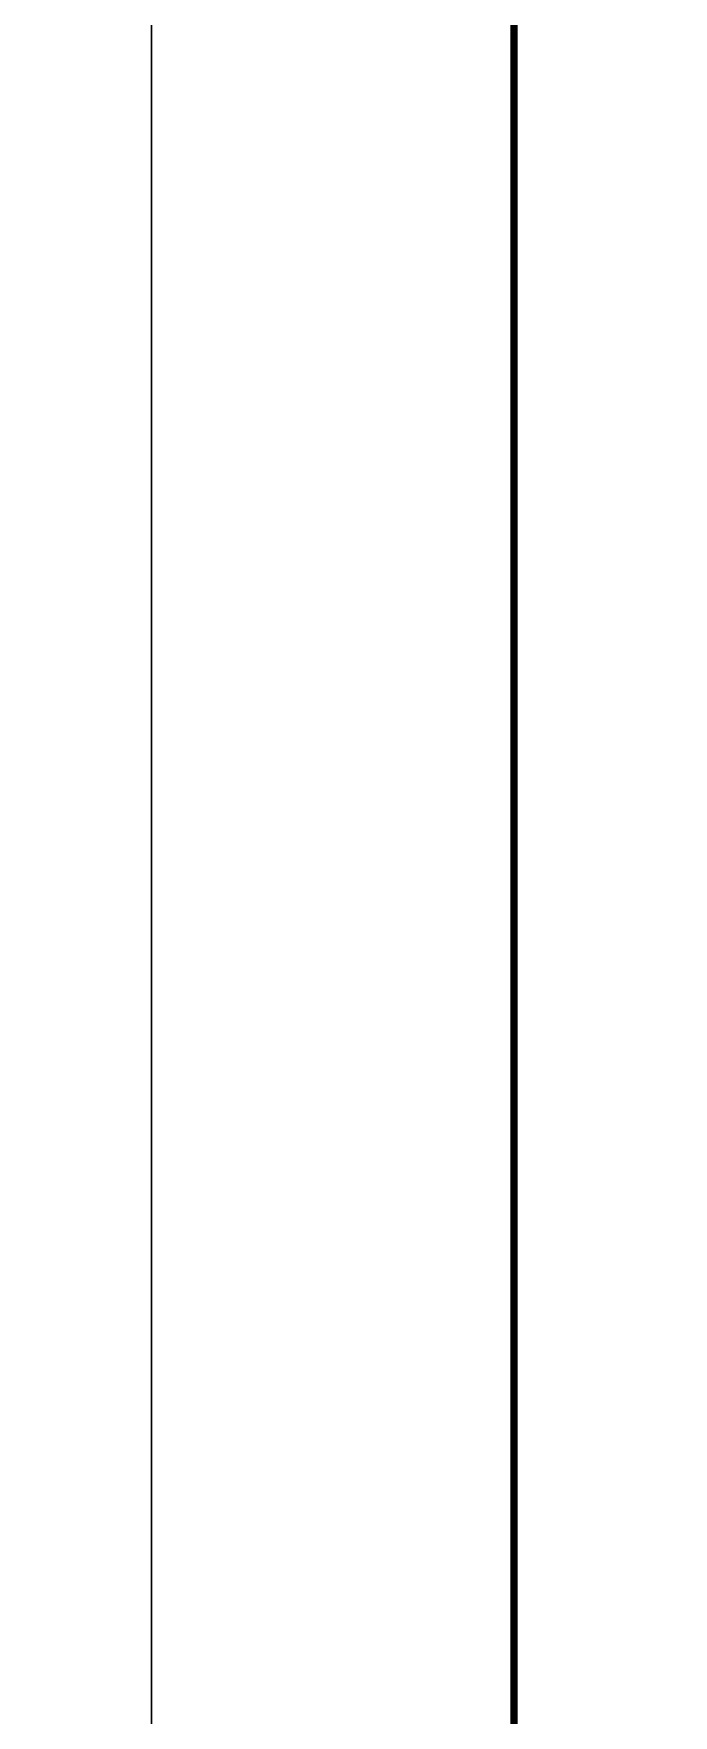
# Model space of a CAD drawing. Header units: inches. Extents: x 274208 to 641690, y -81912 to 129129.
# Drawn here: x 395297 to 397061, y 87333 to 91968 of the extents above; entities that cross this region are included whole.
import ezdxf

# ---------------------------------------------------------------- set-up
doc = ezdxf.new("R2010")
doc.units = ezdxf.units.IN
doc.header["$MEASUREMENT"] = 0
for name, color, linetype, lineweight in [('05.Text', 253, 'Continuous', 18), ('11.Khung bo', 32, 'Continuous', 50), ('12.Khung', 36, 'Continuous', 25)]:
    doc.layers.add(name, color=color, linetype=linetype, lineweight=lineweight)
doc.layers.add('Tpl_Bound', color=1, linetype='Continuous', plot=False)

# ---------------------------------------------------------------- blocks, each defined once
blk = doc.blocks.new('100')
at = {"layer": '11.Khung bo', "const_width": 26.7}
blk.add_lwpolyline([(1860913, -945239.8), (1860913, -916940.1), (1896062.6, -916940.1), (1896062.6, -945239.8)], close=True, dxfattribs=at)
at = {"layer": '12.Khung', "color": 1}
blk.add_lwpolyline([(1901579.2, -945939.8), (1901579.2, -916240.1), (1859579.6, -916240.1), (1859579.6, -945939.8)], close=True, dxfattribs=at)

msp = doc.modelspace()

# ---------------------------------------------------------------- linework, layer by layer
at = {"layer": '05.Text', "ltscale": 6}
msp.add_lwpolyline([(353622, 74366.9), (353622, 104066.6), (395621.6, 104066.6), (395621.6, 74366.9)], close=True, dxfattribs=at)
at = {"layer": 'Tpl_Bound', "color": 1}
for points in [[(353622, 74366.9), (353622, 104066.6), (395621.6, 104066.6), (395621.6, 74366.9)], [(395621.6, 81791.8), (395621.6, 104066.6), (427121.3, 104066.6), (427121.3, 81791.8)]]:
    msp.add_lwpolyline(points, close=True, dxfattribs=at)

# ---------------------------------------------------------------- block references
at = {"layer": '05.Text', "xscale": 0.75, "yscale": 0.75, "zscale": 0.75}
msp.add_blockref('100', (-999063.1, 791246.7), dxfattribs=at)

doc.saveas('drawing.dxf')
